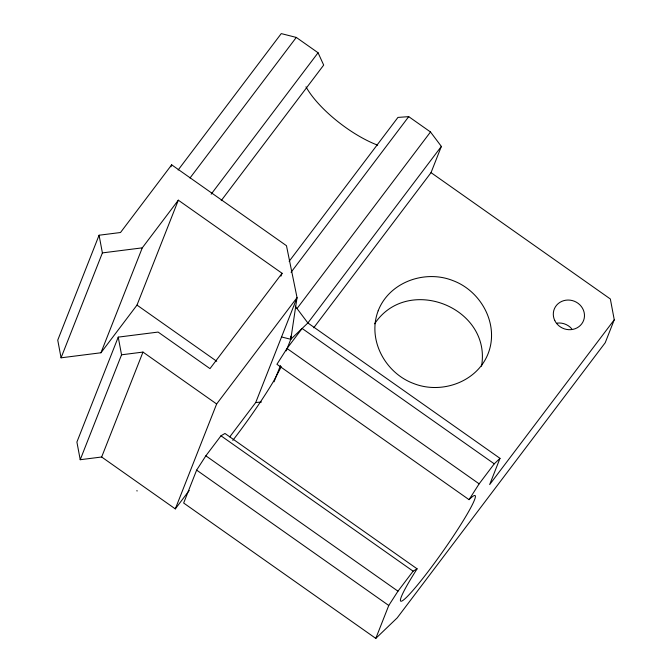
<?xml version="1.0" encoding="UTF-8"?>
<svg xmlns="http://www.w3.org/2000/svg" width="672" height="672" viewBox="0 0 672 672"><rect width="100%" height="100%" fill="white"/><g stroke="black" fill="none" stroke-linecap="round" stroke-linejoin="round"><path stroke-width="1.01" d="M286.213 350.902L290.791 339.284L290.833 336.168M281.543 336.966L290.791 339.284L297.041 297.629L286.474 245.708L171.679 164.825L120.506 232.512L99.07 235.225L57.742 340.141L61.068 357.815L100.96 352.766L136.996 305.096L178.324 200.18L282.072 273.277L280.921 276.192M481.53 366.232C491.854 307.44 407.526 274.142 374.615 323.82M61.068 357.815L102.396 252.899L99.07 235.225M170.915 166.774L171.679 164.825M100.96 352.766L142.279 247.85L178.324 200.18M282.072 273.277L209.992 368.626L158.113 332.077L118.23 337.126L76.902 442.042L80.22 459.715L101.657 457.002L175.308 508.897L189.235 490.468M80.22 459.715L121.548 354.799L118.23 337.126M101.657 457.002L142.985 352.086L216.636 403.981L175.308 508.897M295.168 306.096L307.877 322.972L500.002 458.346L494.264 463.831L479.136 483.84L469.048 499.657A64.504 5.83 -54.8 0 1 458.699 527.915A64.504 5.83 -54.8 0 1 406.745 597.089A64.504 5.83 -54.8 0 1 417.102 568.831L224.969 433.465L220.979 435.8L205.85 455.818L196.636 470.114L183.666 503.034L375.799 638.4L397.202 617.879L605.22 342.728L614.258 319.78L610.344 298.981L431.029 172.637L441.361 146.412L430.5 131.981L408.727 116.642L397.95 117.415L289.136 261.349M229.757 436.876L255.713 402.545L297.041 297.629L216.636 403.981M274.033 381.83L280.476 365.467M375.799 638.4L388.76 605.48L397.975 591.184L413.104 571.175L417.102 568.831M500.002 458.346L489.67 484.571L614.258 319.78M281.324 366.652L273.924 380.629A64.504 5.83 -54.8 0 1 232.789 440.395M494.264 463.831L302.131 328.457L287.003 348.466L276.923 364.291L469.048 499.657M178.139 169.999L281.257 33.6L296.293 37.422L318.066 52.76L323.686 65.092L221.197 200.651M190.008 178.004L296.293 37.422M211.151 194.183L318.066 52.76M291.06 272.286L408.727 116.642M297.016 308.549L430.5 131.981M441.361 146.412L307.877 322.972L290.791 339.284M313.732 327.785L431.029 172.637M102.396 252.899L142.279 247.85M121.548 354.799L142.985 352.086M255.713 402.545L261.467 402.016M136.702 490.804L137.315 490.896M287.003 348.466L479.136 483.84M136.996 305.096L216.737 361.284M220.979 435.8L413.104 571.175M205.85 455.818L397.975 591.184M196.636 470.114L388.76 605.48M557.08 323.114A15.733 14.692 21.5 0 1 571.754 328.793M377.672 145.177A64.504 22.369 37.1 0 1 305.978 86.806M378.185 310.775C367.105 339.704 385.199 372.901 413.414 383.435C441.302 394.64 477.112 382.15 488.25 353.304C499.321 324.374 481.236 291.169 453.02 280.644C425.124 269.438 389.315 281.929 378.185 310.775M554.778 320.552A15.733 14.692 21.5 0 0 581.7 323.896A15.733 14.692 21.5 0 0 570.192 300.166A15.733 14.692 21.5 0 0 554.778 320.552"/></g></svg>
